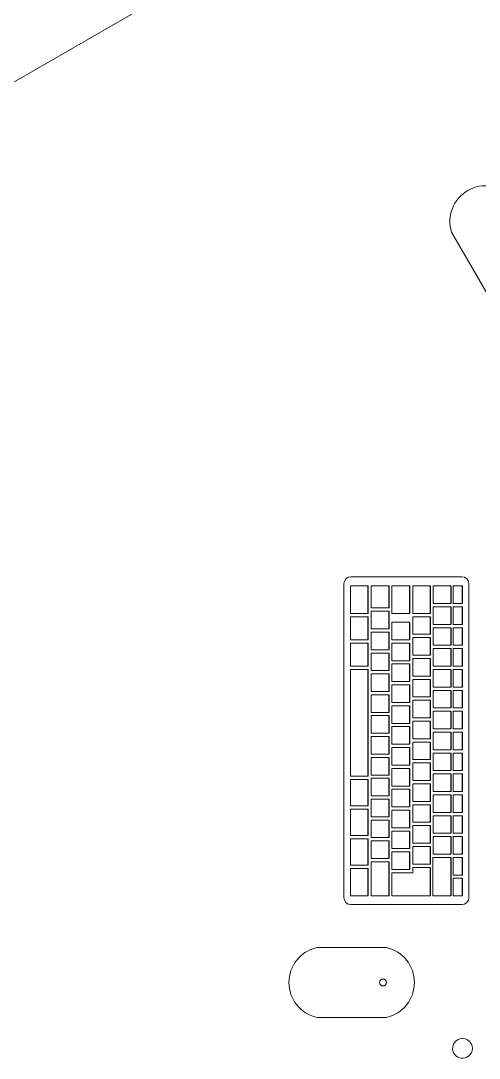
# Model space of a CAD drawing. Header units: millimetres. Extents: x 79795 to 317870, y -36033 to 97293.
# Drawn here: x 207039 to 207457, y 24145 to 25088 of the extents above; entities that cross this region are included whole.
import ezdxf

# ---------------------------------------------------------------- set-up
doc = ezdxf.new("R2010")
doc.units = ezdxf.units.MM
doc.header["$MEASUREMENT"] = 0
doc.layers.add('A-GENM', color=8, linetype='CONTINUOUS', lineweight=9)
doc.layers.add('I-FURN', color=8, linetype='CONTINUOUS', lineweight=9)

msp = doc.modelspace()

# ---------------------------------------------------------------- linework, layer by layer
at = {"layer": 'A-GENM'}
for p, q in [((207431.4, 24896.13), (207463.15, 24841.13)), ((207440.89, 24582.6), (207339.73, 24582.6)), ((207333.38, 24576.25), (207333.38, 24290.72)), ((207355.31, 24574.25), (207339.37, 24574.25)), ((207339.37, 24574.25), (207339.37, 24549.25)), ((207355.31, 24549.25), (207355.31, 24574.25)), ((207355.58, 24574.25), (207355.31, 24574.25)), ((207355.58, 24574.25), (207355.58, 24549.25)), ((207374.23, 24574.25), (207358.29, 24574.25)), ((207358.29, 24574.25), (207358.29, 24554.25)), ((207374.23, 24554.25), (207374.23, 24574.25)), ((207374.51, 24574.25), (207374.23, 24574.25)), ((207374.51, 24574.25), (207374.51, 24554.25)), ((207393.16, 24574.25), (207377.22, 24574.25)), ((207377.22, 24574.25), (207377.22, 24549.25)), ((207393.16, 24549.25), (207393.16, 24574.25)), ((207393.44, 24574.25), (207393.16, 24574.25)), ((207393.44, 24574.25), (207393.44, 24549.25)), ((207412.09, 24574.25), (207396.15, 24574.25)), ((207396.15, 24574.25), (207396.15, 24549.25)), ((207412.09, 24549.25), (207412.09, 24574.25)), ((207412.37, 24574.25), (207412.09, 24574.25)), ((207412.37, 24574.25), (207412.37, 24549.25)), ((207430.74, 24574.25), (207414.78, 24574.25)), ((207414.78, 24574.25), (207414.78, 24558.25)), ((207430.74, 24558.25), (207430.74, 24574.25)), ((207431.02, 24574.25), (207430.74, 24574.25)), ((207431.02, 24574.25), (207431.02, 24558.25)), ((207440.98, 24574.25), (207433, 24574.25)), ((207433, 24574.25), (207433, 24558.25)), ((207440.98, 24558.25), (207440.98, 24574.25)), ((207441.25, 24574.25), (207440.98, 24574.25)), ((207441.25, 24574.25), (207441.25, 24558.25)), ((207447.24, 24290.72), (207447.24, 24576.25)), ((207374.23, 24551.25), (207358.27, 24551.25)), ((207358.27, 24551.25), (207358.27, 24535.25)), ((207358.29, 24554.25), (207374.23, 24554.25)), ((207374.51, 24554.25), (207374.23, 24554.25)), ((207374.23, 24535.25), (207374.23, 24551.25)), ((207374.51, 24551.25), (207374.23, 24551.25)), ((207374.51, 24551.25), (207374.51, 24535.25)), ((207414.78, 24558.25), (207430.74, 24558.25)), ((207430.74, 24555.25), (207414.78, 24555.25)), ((207414.78, 24555.25), (207414.78, 24539.25)), ((207431.02, 24558.25), (207430.74, 24558.25)), ((207430.74, 24539.25), (207430.74, 24555.25)), ((207431.02, 24555.25), (207430.74, 24555.25)), ((207431.02, 24555.25), (207431.02, 24539.25)), ((207433, 24558.25), (207440.98, 24558.25)), ((207440.98, 24555.25), (207433, 24555.25)), ((207433, 24555.25), (207433, 24539.25)), ((207441.25, 24558.25), (207440.98, 24558.25)), ((207440.98, 24539.25), (207440.98, 24555.25)), ((207441.25, 24555.25), (207440.98, 24555.25)), ((207441.25, 24555.25), (207441.25, 24539.25)), ((207339.37, 24549.25), (207355.31, 24549.25)), ((207355.31, 24546.25), (207339.37, 24546.25)), ((207339.37, 24546.25), (207339.37, 24525.25)), ((207355.58, 24549.25), (207355.31, 24549.25)), ((207355.31, 24525.25), (207355.31, 24546.25)), ((207355.58, 24546.25), (207355.31, 24546.25)), ((207355.58, 24546.25), (207355.58, 24525.25)), ((207393.16, 24541.25), (207377.2, 24541.25)), ((207377.2, 24541.25), (207377.2, 24525.25)), ((207377.22, 24549.25), (207393.16, 24549.25)), ((207393.44, 24549.25), (207393.16, 24549.25)), ((207393.16, 24525.25), (207393.16, 24541.25)), ((207393.44, 24541.25), (207393.16, 24541.25)), ((207393.44, 24541.25), (207393.44, 24525.25)), ((207412.09, 24546.25), (207396.13, 24546.25)), ((207396.13, 24546.25), (207396.13, 24530.25)), ((207396.15, 24549.25), (207412.09, 24549.25)), ((207412.37, 24549.25), (207412.09, 24549.25)), ((207412.09, 24530.25), (207412.09, 24546.25)), ((207412.37, 24546.25), (207412.09, 24546.25)), ((207412.37, 24546.25), (207412.37, 24530.25)), ((207358.27, 24535.25), (207374.23, 24535.25)), ((207374.23, 24532.25), (207358.27, 24532.25)), ((207358.27, 24532.25), (207358.27, 24516.25)), ((207374.51, 24535.25), (207374.23, 24535.25)), ((207374.23, 24516.25), (207374.23, 24532.25)), ((207374.51, 24532.25), (207374.23, 24532.25)), ((207374.51, 24532.25), (207374.51, 24516.25)), ((207414.78, 24539.25), (207430.74, 24539.25)), ((207430.74, 24536.25), (207414.78, 24536.25)), ((207414.78, 24536.25), (207414.78, 24520.25)), ((207431.02, 24539.25), (207430.74, 24539.25)), ((207430.74, 24520.25), (207430.74, 24536.25)), ((207431.02, 24536.25), (207430.74, 24536.25)), ((207431.02, 24536.25), (207431.02, 24520.25)), ((207433, 24539.25), (207440.98, 24539.25)), ((207440.98, 24536.25), (207433, 24536.25)), ((207433, 24536.25), (207433, 24520.25)), ((207441.25, 24539.25), (207440.98, 24539.25)), ((207440.98, 24520.25), (207440.98, 24536.25)), ((207441.25, 24536.25), (207440.98, 24536.25)), ((207441.25, 24536.25), (207441.25, 24520.25)), ((207339.37, 24525.25), (207355.31, 24525.25)), ((207355.58, 24525.25), (207355.31, 24525.25)), ((207377.2, 24525.25), (207393.16, 24525.25)), ((207393.44, 24525.25), (207393.16, 24525.25)), ((207396.13, 24530.25), (207412.09, 24530.25)), ((207412.09, 24527.25), (207396.13, 24527.25)), ((207396.13, 24527.25), (207396.13, 24511.25)), ((207412.37, 24530.25), (207412.09, 24530.25)), ((207412.09, 24511.25), (207412.09, 24527.25)), ((207412.37, 24527.25), (207412.09, 24527.25)), ((207412.37, 24527.25), (207412.37, 24511.25)), ((207355.31, 24522.25), (207339.37, 24522.25)), ((207339.37, 24522.25), (207339.37, 24501.25)), ((207355.31, 24501.25), (207355.31, 24522.25)), ((207355.58, 24522.25), (207355.31, 24522.25)), ((207355.58, 24522.25), (207355.58, 24501.25)), ((207358.27, 24516.25), (207374.23, 24516.25)), ((207374.23, 24513.25), (207358.27, 24513.25)), ((207358.27, 24513.25), (207358.27, 24497.25)), ((207374.51, 24516.25), (207374.23, 24516.25)), ((207374.23, 24497.25), (207374.23, 24513.25)), ((207374.51, 24513.25), (207374.23, 24513.25)), ((207374.51, 24513.25), (207374.51, 24497.25)), ((207393.16, 24522.25), (207377.2, 24522.25)), ((207377.2, 24522.25), (207377.2, 24506.25)), ((207393.16, 24506.25), (207393.16, 24522.25)), ((207393.44, 24522.25), (207393.16, 24522.25)), ((207393.44, 24522.25), (207393.44, 24506.25)), ((207414.78, 24520.25), (207430.74, 24520.25)), ((207430.74, 24517.25), (207414.78, 24517.25)), ((207414.78, 24517.25), (207414.78, 24501.25)), ((207431.02, 24520.25), (207430.74, 24520.25)), ((207430.74, 24501.25), (207430.74, 24517.25)), ((207431.02, 24517.25), (207430.74, 24517.25)), ((207431.02, 24517.25), (207431.02, 24501.25)), ((207433, 24520.25), (207440.98, 24520.25)), ((207440.98, 24517.25), (207433, 24517.25)), ((207433, 24517.25), (207433, 24501.25)), ((207441.25, 24520.25), (207440.98, 24520.25)), ((207440.98, 24501.25), (207440.98, 24517.25)), ((207441.25, 24517.25), (207440.98, 24517.25)), ((207441.25, 24517.25), (207441.25, 24501.25)), ((207377.2, 24506.25), (207393.16, 24506.25)), ((207393.44, 24506.25), (207393.16, 24506.25)), ((207396.13, 24511.25), (207412.09, 24511.25)), ((207412.09, 24508.25), (207396.13, 24508.25)), ((207396.13, 24508.25), (207396.13, 24492.25)), ((207412.37, 24511.25), (207412.09, 24511.25)), ((207412.09, 24492.25), (207412.09, 24508.25)), ((207412.37, 24508.25), (207412.09, 24508.25)), ((207412.37, 24508.25), (207412.37, 24492.25)), ((207339.37, 24501.25), (207355.31, 24501.25)), ((207355.31, 24498.25), (207339.37, 24498.25)), ((207339.37, 24498.25), (207339.37, 24401.25)), ((207355.58, 24501.25), (207355.31, 24501.25)), ((207355.31, 24401.25), (207355.31, 24498.25)), ((207355.58, 24498.25), (207355.31, 24498.25)), ((207355.58, 24498.25), (207355.58, 24401.25)), ((207358.27, 24497.25), (207374.23, 24497.25)), ((207374.23, 24494.25), (207358.27, 24494.25)), ((207358.27, 24494.25), (207358.27, 24478.25)), ((207374.51, 24497.25), (207374.23, 24497.25)), ((207374.23, 24478.25), (207374.23, 24494.25)), ((207374.51, 24494.25), (207374.23, 24494.25)), ((207374.51, 24494.25), (207374.51, 24478.25)), ((207393.16, 24503.25), (207377.2, 24503.25)), ((207377.2, 24503.25), (207377.2, 24487.25)), ((207393.16, 24487.25), (207393.16, 24503.25)), ((207393.44, 24503.25), (207393.16, 24503.25)), ((207393.44, 24503.25), (207393.44, 24487.25)), ((207414.78, 24501.25), (207430.74, 24501.25)), ((207430.74, 24498.25), (207414.78, 24498.25)), ((207414.78, 24498.25), (207414.78, 24482.25)), ((207431.02, 24501.25), (207430.74, 24501.25)), ((207430.74, 24482.25), (207430.74, 24498.25)), ((207431.02, 24498.25), (207430.74, 24498.25)), ((207431.02, 24498.25), (207431.02, 24482.25)), ((207433, 24501.25), (207440.98, 24501.25)), ((207440.98, 24498.25), (207433, 24498.25)), ((207433, 24498.25), (207433, 24482.25)), ((207441.25, 24501.25), (207440.98, 24501.25)), ((207440.98, 24482.25), (207440.98, 24498.25)), ((207441.25, 24498.25), (207440.98, 24498.25)), ((207441.25, 24498.25), (207441.25, 24482.25)), ((207377.2, 24487.25), (207393.16, 24487.25)), ((207393.44, 24487.25), (207393.16, 24487.25)), ((207396.13, 24492.25), (207412.09, 24492.25)), ((207412.09, 24489.25), (207396.13, 24489.25)), ((207396.13, 24489.25), (207396.13, 24473.25)), ((207412.37, 24492.25), (207412.09, 24492.25)), ((207412.09, 24473.25), (207412.09, 24489.25)), ((207412.37, 24489.25), (207412.09, 24489.25)), ((207412.37, 24489.25), (207412.37, 24473.25)), ((207358.27, 24478.25), (207374.23, 24478.25)), ((207374.23, 24475.25), (207358.27, 24475.25)), ((207358.27, 24475.25), (207358.27, 24459.25)), ((207374.51, 24478.25), (207374.23, 24478.25)), ((207374.23, 24459.25), (207374.23, 24475.25)), ((207374.51, 24475.25), (207374.23, 24475.25)), ((207374.51, 24475.25), (207374.51, 24459.25)), ((207393.16, 24484.25), (207377.2, 24484.25)), ((207377.2, 24484.25), (207377.2, 24468.25)), ((207393.16, 24468.25), (207393.16, 24484.25)), ((207393.44, 24484.25), (207393.16, 24484.25)), ((207393.44, 24484.25), (207393.44, 24468.25)), ((207414.78, 24482.25), (207430.74, 24482.25)), ((207430.74, 24479.25), (207414.78, 24479.25)), ((207414.78, 24479.25), (207414.78, 24463.25)), ((207431.02, 24482.25), (207430.74, 24482.25)), ((207430.74, 24463.25), (207430.74, 24479.25)), ((207431.02, 24479.25), (207430.74, 24479.25)), ((207431.02, 24479.25), (207431.02, 24463.25)), ((207433, 24482.25), (207440.98, 24482.25)), ((207440.98, 24479.25), (207433, 24479.25)), ((207433, 24479.25), (207433, 24463.25)), ((207441.25, 24482.25), (207440.98, 24482.25)), ((207440.98, 24463.25), (207440.98, 24479.25)), ((207441.25, 24479.25), (207440.98, 24479.25)), ((207441.25, 24479.25), (207441.25, 24463.25)), ((207377.2, 24468.25), (207393.16, 24468.25)), ((207393.44, 24468.25), (207393.16, 24468.25)), ((207396.13, 24473.25), (207412.09, 24473.25)), ((207412.09, 24470.25), (207396.13, 24470.25)), ((207396.13, 24470.25), (207396.13, 24454.25)), ((207412.37, 24473.25), (207412.09, 24473.25)), ((207412.09, 24454.25), (207412.09, 24470.25)), ((207412.37, 24470.25), (207412.09, 24470.25)), ((207412.37, 24470.25), (207412.37, 24454.25)), ((207358.27, 24459.25), (207374.23, 24459.25)), ((207374.51, 24459.25), (207374.23, 24459.25)), ((207393.16, 24465.25), (207377.2, 24465.25)), ((207377.2, 24465.25), (207377.2, 24449.25)), ((207393.16, 24449.25), (207393.16, 24465.25)), ((207393.44, 24465.25), (207393.16, 24465.25)), ((207393.44, 24465.25), (207393.44, 24449.25)), ((207414.78, 24463.25), (207430.74, 24463.25)), ((207430.74, 24460.25), (207414.78, 24460.25)), ((207414.78, 24460.25), (207414.78, 24444.25)), ((207431.02, 24463.25), (207430.74, 24463.25)), ((207430.74, 24444.25), (207430.74, 24460.25)), ((207431.02, 24460.25), (207430.74, 24460.25)), ((207431.02, 24460.25), (207431.02, 24444.25)), ((207433, 24463.25), (207440.98, 24463.25)), ((207440.98, 24460.25), (207433, 24460.25)), ((207433, 24460.25), (207433, 24444.25)), ((207441.25, 24463.25), (207440.98, 24463.25)), ((207440.98, 24444.25), (207440.98, 24460.25)), ((207441.25, 24460.25), (207440.98, 24460.25)), ((207441.25, 24460.25), (207441.25, 24444.25)), ((207374.23, 24456.25), (207358.27, 24456.25)), ((207358.27, 24456.25), (207358.27, 24440.25)), ((207374.23, 24440.25), (207374.23, 24456.25)), ((207374.51, 24456.25), (207374.23, 24456.25)), ((207374.51, 24456.25), (207374.51, 24440.25)), ((207377.2, 24449.25), (207393.16, 24449.25)), ((207393.44, 24449.25), (207393.16, 24449.25)), ((207396.13, 24454.25), (207412.09, 24454.25)), ((207412.09, 24451.25), (207396.13, 24451.25)), ((207396.13, 24451.25), (207396.13, 24435.25)), ((207412.37, 24454.25), (207412.09, 24454.25)), ((207412.09, 24435.25), (207412.09, 24451.25)), ((207412.37, 24451.25), (207412.09, 24451.25)), ((207412.37, 24451.25), (207412.37, 24435.25)), ((207358.27, 24440.25), (207374.23, 24440.25)), ((207374.51, 24440.25), (207374.23, 24440.25)), ((207393.16, 24446.25), (207377.2, 24446.25)), ((207377.2, 24446.25), (207377.2, 24430.25)), ((207393.16, 24430.25), (207393.16, 24446.25)), ((207393.44, 24446.25), (207393.16, 24446.25)), ((207393.44, 24446.25), (207393.44, 24430.25)), ((207414.78, 24444.25), (207430.74, 24444.25)), ((207430.74, 24441.25), (207414.78, 24441.25)), ((207414.78, 24441.25), (207414.78, 24425.25)), ((207431.02, 24444.25), (207430.74, 24444.25)), ((207430.74, 24425.25), (207430.74, 24441.25)), ((207431.02, 24441.25), (207430.74, 24441.25)), ((207431.02, 24441.25), (207431.02, 24425.25)), ((207433, 24444.25), (207440.98, 24444.25)), ((207440.98, 24441.25), (207433, 24441.25)), ((207433, 24441.25), (207433, 24425.25)), ((207441.25, 24444.25), (207440.98, 24444.25)), ((207440.98, 24425.25), (207440.98, 24441.25)), ((207441.25, 24441.25), (207440.98, 24441.25)), ((207441.25, 24441.25), (207441.25, 24425.25)), ((207374.23, 24437.25), (207358.27, 24437.25)), ((207358.27, 24437.25), (207358.27, 24421.25)), ((207374.23, 24421.25), (207374.23, 24437.25)), ((207374.51, 24437.25), (207374.23, 24437.25)), ((207374.51, 24437.25), (207374.51, 24421.25)), ((207377.2, 24430.25), (207393.16, 24430.25)), ((207393.44, 24430.25), (207393.16, 24430.25)), ((207396.13, 24435.25), (207412.09, 24435.25)), ((207412.09, 24432.25), (207396.13, 24432.25)), ((207396.13, 24432.25), (207396.13, 24416.25)), ((207412.37, 24435.25), (207412.09, 24435.25)), ((207412.09, 24416.25), (207412.09, 24432.25)), ((207412.37, 24432.25), (207412.09, 24432.25)), ((207412.37, 24432.25), (207412.37, 24416.25)), ((207358.27, 24421.25), (207374.23, 24421.25)), ((207374.51, 24421.25), (207374.23, 24421.25)), ((207393.16, 24427.25), (207377.2, 24427.25)), ((207377.2, 24427.25), (207377.2, 24411.25)), ((207393.16, 24411.25), (207393.16, 24427.25)), ((207393.44, 24427.25), (207393.16, 24427.25)), ((207393.44, 24427.25), (207393.44, 24411.25)), ((207414.78, 24425.25), (207430.74, 24425.25)), ((207430.74, 24422.25), (207414.78, 24422.25)), ((207414.78, 24422.25), (207414.78, 24406.25)), ((207431.02, 24425.25), (207430.74, 24425.25)), ((207430.74, 24406.25), (207430.74, 24422.25)), ((207431.02, 24422.25), (207430.74, 24422.25)), ((207431.02, 24422.25), (207431.02, 24406.25)), ((207433, 24425.25), (207440.98, 24425.25)), ((207440.98, 24422.25), (207433, 24422.25)), ((207433, 24422.25), (207433, 24406.25)), ((207441.25, 24425.25), (207440.98, 24425.25)), ((207440.98, 24406.25), (207440.98, 24422.25)), ((207441.25, 24422.25), (207440.98, 24422.25)), ((207441.25, 24422.25), (207441.25, 24406.25)), ((207374.23, 24418.25), (207358.27, 24418.25)), ((207358.27, 24418.25), (207358.27, 24402.25)), ((207374.23, 24402.25), (207374.23, 24418.25)), ((207374.51, 24418.25), (207374.23, 24418.25)), ((207374.51, 24418.25), (207374.51, 24402.25)), ((207377.2, 24411.25), (207393.16, 24411.25)), ((207393.44, 24411.25), (207393.16, 24411.25)), ((207396.13, 24416.25), (207412.09, 24416.25)), ((207412.09, 24413.25), (207396.13, 24413.25)), ((207396.13, 24413.25), (207396.13, 24397.25)), ((207412.37, 24416.25), (207412.09, 24416.25)), ((207412.09, 24397.25), (207412.09, 24413.25)), ((207412.37, 24413.25), (207412.09, 24413.25)), ((207412.37, 24413.25), (207412.37, 24397.25)), ((207339.37, 24401.25), (207355.31, 24401.25)), ((207355.58, 24401.25), (207355.31, 24401.25)), ((207358.27, 24402.25), (207374.23, 24402.25)), ((207374.51, 24402.25), (207374.23, 24402.25)), ((207393.16, 24408.25), (207377.2, 24408.25)), ((207377.2, 24408.25), (207377.2, 24392.25)), ((207393.16, 24392.25), (207393.16, 24408.25)), ((207393.44, 24408.25), (207393.16, 24408.25)), ((207393.44, 24408.25), (207393.44, 24392.25)), ((207414.78, 24406.25), (207430.74, 24406.25)), ((207430.74, 24403.25), (207414.78, 24403.25)), ((207414.78, 24403.25), (207414.78, 24387.25)), ((207431.02, 24406.25), (207430.74, 24406.25)), ((207430.74, 24387.25), (207430.74, 24403.25)), ((207431.02, 24403.25), (207430.74, 24403.25)), ((207431.02, 24403.25), (207431.02, 24387.25)), ((207433, 24406.25), (207440.98, 24406.25)), ((207440.98, 24403.25), (207433, 24403.25)), ((207433, 24403.25), (207433, 24387.25)), ((207441.25, 24406.25), (207440.98, 24406.25)), ((207440.98, 24387.25), (207440.98, 24403.25)), ((207441.25, 24403.25), (207440.98, 24403.25)), ((207441.25, 24403.25), (207441.25, 24387.25)), ((207339.37, 24398.25), (207339.37, 24374.25)), ((207355.31, 24398.25), (207339.37, 24398.25)), ((207355.31, 24374.25), (207355.31, 24398.25)), ((207355.58, 24398.25), (207355.31, 24398.25)), ((207355.58, 24398.25), (207355.58, 24374.25)), ((207374.23, 24399.25), (207358.27, 24399.25)), ((207358.27, 24399.25), (207358.27, 24383.25)), ((207374.23, 24383.25), (207374.23, 24399.25)), ((207374.51, 24399.25), (207374.23, 24399.25)), ((207374.51, 24399.25), (207374.51, 24383.25)), ((207377.2, 24392.25), (207393.16, 24392.25)), ((207393.44, 24392.25), (207393.16, 24392.25)), ((207396.13, 24397.25), (207412.09, 24397.25)), ((207412.09, 24394.25), (207396.13, 24394.25)), ((207396.13, 24394.25), (207396.13, 24378.25)), ((207412.37, 24397.25), (207412.09, 24397.25)), ((207412.09, 24378.25), (207412.09, 24394.25)), ((207412.37, 24394.25), (207412.09, 24394.25)), ((207412.37, 24394.25), (207412.37, 24378.25)), ((207358.27, 24383.25), (207374.23, 24383.25)), ((207374.51, 24383.25), (207374.23, 24383.25)), ((207393.16, 24389.25), (207377.2, 24389.25)), ((207377.2, 24389.25), (207377.2, 24373.25)), ((207393.16, 24373.25), (207393.16, 24389.25)), ((207393.44, 24389.25), (207393.16, 24389.25)), ((207393.44, 24389.25), (207393.44, 24373.25)), ((207414.78, 24387.25), (207430.74, 24387.25)), ((207430.74, 24384.25), (207414.78, 24384.25)), ((207414.78, 24384.25), (207414.78, 24368.25)), ((207431.02, 24387.25), (207430.74, 24387.25)), ((207430.74, 24368.25), (207430.74, 24384.25)), ((207431.02, 24384.25), (207430.74, 24384.25)), ((207431.02, 24384.25), (207431.02, 24368.25)), ((207433, 24387.25), (207440.98, 24387.25)), ((207440.98, 24384.25), (207433, 24384.25)), ((207433, 24384.25), (207433, 24368.25)), ((207441.25, 24387.25), (207440.98, 24387.25)), ((207440.98, 24368.25), (207440.98, 24384.25)), ((207441.25, 24384.25), (207440.98, 24384.25)), ((207441.25, 24384.25), (207441.25, 24368.25)), ((207339.37, 24374.25), (207355.31, 24374.25)), ((207355.58, 24374.25), (207355.31, 24374.25)), ((207374.23, 24380.25), (207358.27, 24380.25)), ((207358.27, 24380.25), (207358.27, 24364.25)), ((207374.23, 24364.25), (207374.23, 24380.25)), ((207374.51, 24380.25), (207374.23, 24380.25)), ((207374.51, 24380.25), (207374.51, 24364.25)), ((207377.2, 24373.25), (207393.16, 24373.25)), ((207393.44, 24373.25), (207393.16, 24373.25)), ((207396.13, 24378.25), (207412.09, 24378.25)), ((207412.09, 24375.25), (207396.13, 24375.25)), ((207396.13, 24375.25), (207396.13, 24359.25)), ((207412.37, 24378.25), (207412.09, 24378.25)), ((207412.09, 24359.25), (207412.09, 24375.25)), ((207412.37, 24375.25), (207412.09, 24375.25)), ((207412.37, 24375.25), (207412.37, 24359.25)), ((207339.37, 24371.25), (207339.37, 24347.25)), ((207355.31, 24371.25), (207339.37, 24371.25)), ((207355.31, 24347.25), (207355.31, 24371.25)), ((207355.58, 24371.25), (207355.31, 24371.25)), ((207355.58, 24371.25), (207355.58, 24347.25)), ((207358.27, 24364.25), (207374.23, 24364.25)), ((207374.51, 24364.25), (207374.23, 24364.25)), ((207393.16, 24370.25), (207377.2, 24370.25)), ((207377.2, 24370.25), (207377.2, 24354.25)), ((207393.16, 24354.25), (207393.16, 24370.25)), ((207393.44, 24370.25), (207393.16, 24370.25)), ((207393.44, 24370.25), (207393.44, 24354.25)), ((207414.78, 24368.25), (207430.74, 24368.25)), ((207430.74, 24365.25), (207414.78, 24365.25)), ((207414.78, 24365.25), (207414.78, 24349.25)), ((207431.02, 24368.25), (207430.74, 24368.25)), ((207430.74, 24349.25), (207430.74, 24365.25)), ((207431.02, 24365.25), (207430.74, 24365.25)), ((207431.02, 24365.25), (207431.02, 24349.25)), ((207433, 24368.25), (207440.98, 24368.25)), ((207440.98, 24365.25), (207433, 24365.25)), ((207433, 24365.25), (207433, 24349.25)), ((207441.25, 24368.25), (207440.98, 24368.25)), ((207440.98, 24349.25), (207440.98, 24365.25)), ((207441.25, 24365.25), (207440.98, 24365.25)), ((207441.25, 24365.25), (207441.25, 24349.25)), ((207374.23, 24361.25), (207358.27, 24361.25)), ((207358.27, 24361.25), (207358.27, 24345.25)), ((207374.23, 24345.25), (207374.23, 24361.25)), ((207374.51, 24361.25), (207374.23, 24361.25)), ((207374.51, 24361.25), (207374.51, 24345.25)), ((207377.2, 24354.25), (207393.16, 24354.25)), ((207393.44, 24354.25), (207393.16, 24354.25)), ((207396.13, 24359.25), (207412.09, 24359.25)), ((207412.09, 24356.25), (207396.13, 24356.25)), ((207396.13, 24356.25), (207396.13, 24340.25)), ((207412.37, 24359.25), (207412.09, 24359.25)), ((207412.09, 24340.25), (207412.09, 24356.25)), ((207412.37, 24356.25), (207412.09, 24356.25)), ((207412.37, 24356.25), (207412.37, 24340.25)), ((207339.37, 24347.25), (207355.31, 24347.25)), ((207339.37, 24344.25), (207339.37, 24320.25)), ((207355.31, 24344.25), (207339.37, 24344.25)), ((207355.58, 24347.25), (207355.31, 24347.25)), ((207355.31, 24320.25), (207355.31, 24344.25)), ((207355.58, 24344.25), (207355.31, 24344.25)), ((207355.58, 24344.25), (207355.58, 24320.25)), ((207358.27, 24345.25), (207374.23, 24345.25)), ((207374.51, 24345.25), (207374.23, 24345.25)), ((207393.16, 24351.25), (207377.2, 24351.25)), ((207377.2, 24351.25), (207377.2, 24335.25)), ((207393.16, 24335.25), (207393.16, 24351.25)), ((207393.44, 24351.25), (207393.16, 24351.25)), ((207393.44, 24351.25), (207393.44, 24335.25)), ((207414.78, 24349.25), (207430.74, 24349.25)), ((207430.74, 24346.25), (207414.78, 24346.25)), ((207414.78, 24346.25), (207414.78, 24330.25)), ((207431.02, 24349.25), (207430.74, 24349.25)), ((207430.74, 24330.25), (207430.74, 24346.25)), ((207431.02, 24346.25), (207430.74, 24346.25)), ((207431.02, 24346.25), (207431.02, 24330.25)), ((207433, 24349.25), (207440.98, 24349.25)), ((207440.98, 24346.25), (207433, 24346.25)), ((207433, 24346.25), (207433, 24330.25)), ((207441.25, 24349.25), (207440.98, 24349.25)), ((207440.98, 24330.25), (207440.98, 24346.25)), ((207441.25, 24346.25), (207440.98, 24346.25)), ((207441.25, 24346.25), (207441.25, 24330.25)), ((207374.23, 24342.25), (207358.27, 24342.25)), ((207358.27, 24342.25), (207358.27, 24326.25)), ((207374.23, 24326.25), (207374.23, 24342.25)), ((207374.51, 24342.25), (207374.23, 24342.25)), ((207374.51, 24342.25), (207374.51, 24326.25)), ((207377.2, 24335.25), (207393.16, 24335.25)), ((207393.44, 24335.25), (207393.16, 24335.25)), ((207396.13, 24340.25), (207412.09, 24340.25)), ((207412.09, 24337.25), (207396.13, 24337.25)), ((207396.13, 24337.25), (207396.13, 24321.25)), ((207412.37, 24340.25), (207412.09, 24340.25)), ((207412.09, 24321.25), (207412.09, 24337.25)), ((207412.37, 24337.25), (207412.09, 24337.25)), ((207412.37, 24337.25), (207412.37, 24321.25)), ((207358.27, 24326.25), (207374.23, 24326.25)), ((207374.51, 24326.25), (207374.23, 24326.25)), ((207393.16, 24332.25), (207377.2, 24332.25)), ((207377.2, 24332.25), (207377.2, 24316.25)), ((207393.16, 24316.25), (207393.16, 24332.25)), ((207393.44, 24332.25), (207393.16, 24332.25)), ((207393.44, 24332.25), (207393.44, 24316.25)), ((207414.5, 24327.25), (207414.5, 24292.25)), ((207430.74, 24327.25), (207414.5, 24327.25)), ((207414.78, 24330.25), (207430.74, 24330.25)), ((207431.02, 24330.25), (207430.74, 24330.25)), ((207430.74, 24292.25), (207430.74, 24327.25)), ((207431.02, 24327.25), (207430.74, 24327.25)), ((207431.02, 24327.25), (207431.02, 24292.25)), ((207433, 24330.25), (207440.98, 24330.25)), ((207440.98, 24327.25), (207433, 24327.25)), ((207433, 24327.25), (207433, 24311.25)), ((207441.25, 24330.25), (207440.98, 24330.25)), ((207440.98, 24311.25), (207440.98, 24327.25)), ((207441.25, 24327.25), (207440.98, 24327.25)), ((207441.25, 24327.25), (207441.25, 24311.25)), ((207339.37, 24320.25), (207355.31, 24320.25)), ((207339.37, 24317.25), (207339.37, 24292.25)), ((207355.31, 24317.25), (207339.37, 24317.25)), ((207355.58, 24320.25), (207355.31, 24320.25)), ((207355.31, 24292.25), (207355.31, 24317.25)), ((207355.58, 24317.25), (207355.31, 24317.25)), ((207355.58, 24317.25), (207355.58, 24292.25)), ((207374.23, 24323.25), (207358.27, 24323.25)), ((207358.27, 24323.25), (207358.27, 24292.25)), ((207374.23, 24292.25), (207374.23, 24323.25)), ((207374.51, 24323.25), (207374.23, 24323.25)), ((207374.51, 24323.25), (207374.51, 24292.25)), ((207377.2, 24316.25), (207393.16, 24316.25)), ((207393.44, 24316.25), (207393.16, 24316.25)), ((207396.13, 24321.25), (207412.09, 24321.25)), ((207396.13, 24318.25), (207396.13, 24313.25)), ((207412.09, 24318.25), (207396.13, 24318.25)), ((207412.37, 24321.25), (207412.09, 24321.25)), ((207412.09, 24292.25), (207412.09, 24318.25)), ((207412.37, 24318.25), (207412.09, 24318.25)), ((207412.37, 24318.25), (207412.37, 24292.25)), ((207396.13, 24313.25), (207377.2, 24313.25)), ((207377.2, 24313.25), (207377.2, 24292.25)), ((207433, 24311.25), (207440.98, 24311.25)), ((207440.98, 24308.25), (207433, 24308.25)), ((207433, 24308.25), (207433, 24292.25)), ((207441.25, 24311.25), (207440.98, 24311.25)), ((207440.98, 24292.25), (207440.98, 24308.25)), ((207441.25, 24308.25), (207440.98, 24308.25)), ((207441.25, 24308.25), (207441.25, 24292.25)), ((207339.37, 24292.25), (207355.31, 24292.25)), ((207355.58, 24292.25), (207355.31, 24292.25)), ((207358.27, 24292.25), (207374.23, 24292.25)), ((207374.51, 24292.25), (207374.23, 24292.25)), ((207377.2, 24292.25), (207412.09, 24292.25)), ((207412.37, 24292.25), (207412.09, 24292.25)), ((207414.5, 24292.25), (207430.74, 24292.25)), ((207431.02, 24292.25), (207430.74, 24292.25)), ((207433, 24292.25), (207440.98, 24292.25)), ((207441.25, 24292.25), (207440.98, 24292.25)), ((207339.73, 24284.37), (207440.89, 24284.37)), ((207372.28, 24245.23), (207308.78, 24245.23)), ((207308.78, 24181.73), (207372.28, 24181.73))]:
    msp.add_line(p, q, dxfattribs=at)
for centre, radius, start, end in [((207462.47, 24905.81), 32.54, 42.68038, 197.31962), ((207339.73, 24576.25), 6.35, 90, 180), ((207440.89, 24576.25), 6.35, 0, 90), ((207339.73, 24290.72), 6.35, 180, 270), ((207440.89, 24290.72), 6.35, 270, 0), ((207315.93, 24213.48), 32.54, 102.68038, 257.31962), ((207365.14, 24213.48), 32.54, 282.68038, 77.31962), ((207369.13, 24213.48), 3.16, 90, 270), ((207369.13, 24213.48), 3.16, 270, 90)]:
    msp.add_arc(centre, radius, start, end, dxfattribs=at)
at = {"layer": 'I-FURN'}
msp.add_line((207987.32, 25583.58), (206991.42, 25008.56), dxfattribs=at)
for start, end in [(150, 330), (330, 150)]:
    msp.add_arc((207441.42, 24153.56), 9, start, end, dxfattribs=at)

doc.saveas('drawing.dxf')
